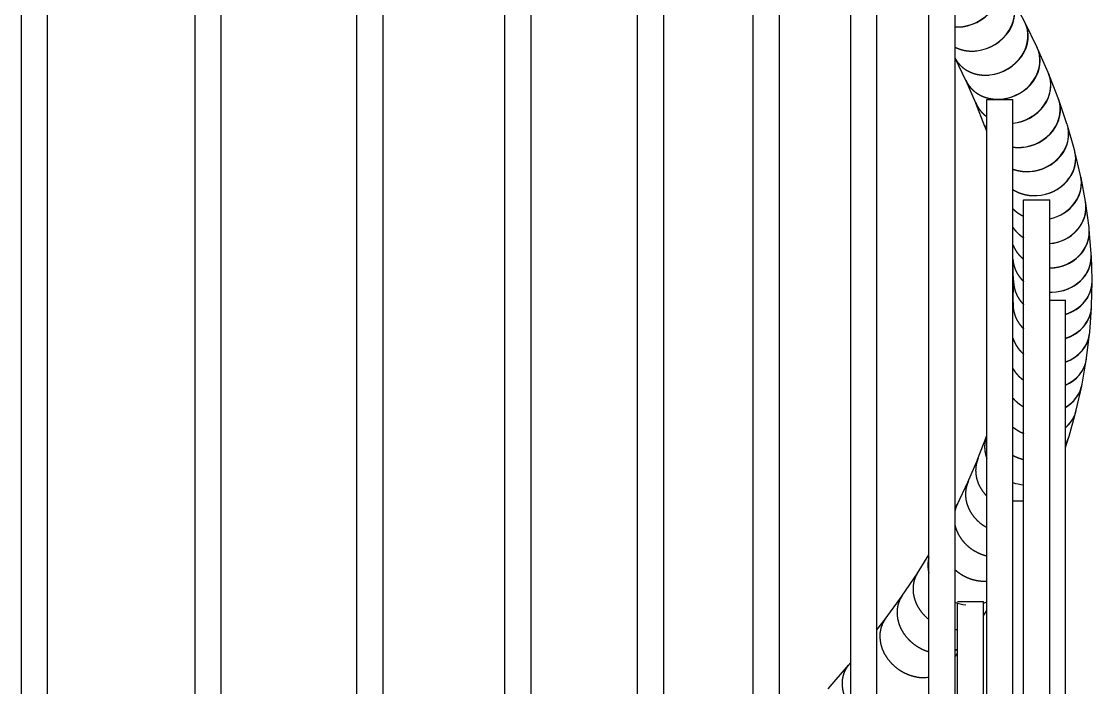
# Model space of a CAD drawing. Header units: millimetres. Extents: x -934 to 934, y -2220 to 2220.
# Drawn here: x 414 to 934, y 1361 to 1684 of the extents above; entities that cross this region are included whole.
import ezdxf

# ---------------------------------------------------------------- set-up
doc = ezdxf.new("R2010")
doc.units = ezdxf.units.MM
doc.layers.add('Elevation', color=7, linetype='CONTINUOUS')

msp = doc.modelspace()

# ---------------------------------------------------------------- linework, layer by layer
at = {"layer": 'Elevation'}
for p, q in [((414.07, 1102.19), (414.07, 2035.99)), ((426.77, 1102.19), (426.77, 2033.08)), ((498.31, 1102.19), (498.31, 1987.28)), ((511.01, 917.61), (511.01, 1987.28)), ((576.79, 917.61), (576.79, 1938.57)), ((589.49, 917.61), (589.49, 1938.57)), ((648.61, 917.61), (648.61, 1889.87)), ((661.31, 917.61), (661.31, 1889.87)), ((712.95, 917.61), (712.95, 1841.16)), ((725.65, 917.61), (725.65, 1841.16)), ((769.08, 917.61), (769.08, 1792.45)), ((781.78, 733.03), (781.78, 1792.45)), ((816.35, 733.03), (816.35, 1743.74)), ((829.05, 733.03), (829.05, 1743.74)), ((854.23, 733.03), (854.23, 1695.03)), ((866.93, 733.03), (866.93, 1694.2)), ((900.6, 1684.16), (894.29, 1695.85)), ((906.66, 1671.8), (900.94, 1683.49)), ((912.13, 1659.4), (906.99, 1671.09)), ((867.02, 1666.16), (866.93, 1666.32)), ((872.4, 1655.14), (866.93, 1666.31)), ((916.99, 1646.95), (912.44, 1658.64)), ((877.21, 1644.16), (872.27, 1655.41)), ((881.44, 1633.23), (877.08, 1644.45)), ((882.29, 733.03), (882.29, 1646.33)), ((894.99, 733.03), (894.99, 1646.33)), ((921.23, 1634.46), (917.28, 1646.15)), ((882.29, 1630.69), (881.32, 1633.54)), ((924.86, 1621.93), (921.5, 1633.62)), ((927.85, 1609.36), (925.09, 1621.05)), ((930.21, 1596.76), (928.04, 1608.45)), ((900.2, 733.03), (900.2, 1597.62)), ((912.9, 548.45), (912.9, 1597.62)), ((931.92, 1584.13), (930.36, 1595.82)), ((932.99, 1571.47), (932.03, 1583.16)), ((933.41, 1558.81), (933.05, 1570.5)), ((895.01, 1568.44), (894.99, 1568.73)), ((895.32, 1557.73), (894.99, 1568.56)), ((895.08, 1547.02), (895.31, 1558.12)), ((933.17, 1546.14), (933.41, 1557.83)), ((920.46, 548.45), (920.46, 1548.91)), ((894.99, 1545.96), (895.09, 1547.41)), ((932.29, 1533.47), (933.13, 1545.16)), ((930.75, 1520.82), (932.19, 1532.51)), ((928.57, 1508.18), (930.61, 1519.87)), ((925.74, 1495.57), (928.38, 1507.26)), ((922.28, 1482.99), (925.52, 1494.68)), ((877.88, 1471.53), (882.12, 1482.73)), ((882.02, 1482.42), (882.29, 1483.24)), ((920.46, 1477.37), (922.02, 1482.14)), ((873.18, 1460.61), (877.99, 1471.83)), ((867.91, 1449.64), (873.3, 1460.88)), ((866.93, 1447.82), (868.03, 1449.89)), ((848.67, 1416.45), (854.23, 1425.31)), ((841.13, 1405.31), (848.8, 1416.65)), ((833.01, 1394.12), (841.25, 1405.49)), ((868.07, 733.03), (868.07, 1401.99)), ((880.77, 733.03), (880.77, 1402.79)), ((880.9, 1396.12), (882.29, 1398.34)), ((829.05, 1389), (833.13, 1394.28)), ((866.93, 1376), (868.07, 1377.56)), ((805.31, 1360.34), (815.21, 1371.77)), ((815.1, 1371.63), (816.35, 1373.16))]:
    msp.add_line(p, q, dxfattribs=at)
for centre, major_axis, ratio, start_param, end_param in [((870.65, 1698.5), (16.06, 10.24), 0.848658, 4.2164, 0), ((870.65, 1698.5), (16.42, 9.66), 0.855674, 4.245841, 0), ((877.53, 1686.81), (16.42, 9.66), 0.855674, 4.245841, 0), ((877.53, 1686.81), (16.77, 9.04), 0.862126, 4.277272, 0), ((883.83, 1675.12), (16.77, 9.04), 0.862126, 4.277272, 0), ((883.83, 1675.12), (17.11, 8.37), 0.868012, 4.310684, 0), ((883.83, 1675.12), (17.11, 8.37), 0.868012, 0, 0.022976), ((870.65, 1698.5), (16.06, 10.24), 0.848658, 4.073774, 4.2164), ((870.65, 1698.5), (16.42, 9.66), 0.855674, 4.10414, 4.245841), ((877.53, 1686.81), (16.42, 9.66), 0.855674, 4.115584, 4.245841), ((877.53, 1686.81), (16.77, 9.04), 0.862126, 4.147787, 4.277272), ((889.55, 1663.43), (17.11, 8.37), 0.868012, 4.310684, 0), ((889.55, 1663.43), (17.44, 7.66), 0.873325, 4.346046, 0), ((889.55, 1663.43), (17.44, 7.66), 0.873325, 0, 0.023886), ((883.83, 1675.12), (16.77, 9.04), 0.862126, 4.15923, 4.277272), ((883.83, 1675.12), (17.11, 8.37), 0.868012, 4.193278, 4.310684), ((894.69, 1651.74), (17.44, 7.66), 0.873325, 4.362189, 0), ((894.69, 1651.74), (17.75, 6.91), 0.878064, 4.399372, 0), ((894.69, 1651.74), (17.75, 6.91), 0.878064, 0, 0.024769), ((889.55, 1663.43), (17.11, 8.37), 0.868012, 4.204721, 4.310684), ((889.55, 1663.43), (17.44, 7.66), 0.873325, 4.240597, 4.346046), ((899.23, 1640.05), (17.75, 6.91), 0.878064, 4.383299, 0), ((899.23, 1640.05), (18.05, 6.1), 0.882225, 4.422349, 0), ((899.23, 1640.05), (18.05, 6.1), 0.882225, 0, 0.025608), ((903.19, 1628.36), (18.05, 6.1), 0.882225, 4.422349, 0), ((903.19, 1628.36), (18.31, 5.26), 0.885805, 4.463068, 0), ((903.19, 1628.36), (18.31, 5.26), 0.885805, 0, 0.026385), ((899.23, 1640.05), (17.75, 6.91), 0.878064, 4.30114, 4.383299), ((899.23, 1640.05), (18.05, 6.1), 0.882225, 4.340499, 4.422349), ((906.55, 1616.67), (18.31, 5.26), 0.885805, 4.463068, 0), ((906.55, 1616.67), (18.54, 4.38), 0.888803, 4.505291, 0), ((906.55, 1616.67), (18.54, 4.38), 0.888803, 0, 0.02708), ((903.19, 1628.36), (18.05, 6.1), 0.882225, 4.351942, 4.422349), ((903.19, 1628.36), (18.31, 5.26), 0.885805, 4.392889, 4.463068), ((909.31, 1604.98), (18.54, 4.38), 0.888803, 4.695765, 0), ((909.31, 1604.98), (18.73, 3.47), 0.891215, 4.738871, 0), ((909.31, 1604.98), (18.73, 3.47), 0.891215, 0, 0.027676), ((906.55, 1616.67), (18.31, 5.26), 0.885805, 4.404332, 4.463068), ((906.55, 1616.67), (18.54, 4.38), 0.888803, 4.446713, 4.505291), ((911.48, 1593.29), (18.73, 3.47), 0.891215, 4.623765, 0), ((911.48, 1593.29), (18.88, 2.53), 0.89304, 4.668227, 0), ((911.48, 1593.29), (18.88, 2.53), 0.89304, 0, 0.028155), ((913.04, 1581.6), (18.88, 2.53), 0.89304, 4.5934, 0), ((913.04, 1581.6), (18.99, 1.57), 0.894278, 4.638778, 0), ((913.04, 1581.6), (18.99, 1.57), 0.894278, 0, 0.028502), ((914, 1569.91), (18.99, 1.57), 0.894278, 4.638778, 0), ((914, 1569.91), (19.04, 0.59), 0.894927, 4.684657, 0), ((914, 1569.91), (19.04, 0.59), 0.894927, 0, 0.028706), ((913.04, 1581.6), (18.88, 2.53), 0.89304, 4.58586, 4.5934), ((913.04, 1581.6), (18.99, 1.57), 0.894278, 4.631247, 4.638778), ((914.37, 1558.22), (19.04, 0.59), 0.894927, 5.010077, 0), ((914.37, 1558.22), (19.05, -0.39), 0.894988, 5.056127, 0), ((914.37, 1558.22), (19.05, -0.39), 0.894988, 0, 0.02876), ((914, 1569.91), (19.04, 0.59), 0.894927, 4.672046, 4.684657), ((914, 1569.91), (18.99, 1.57), 0.894278, 4.62616, 4.638778), ((914.13, 1546.53), (19.05, -0.39), 0.894988, 5.069427, 0), ((914.13, 1546.53), (19, -1.37), 0.894459, 5.115537, 0), ((914.13, 1546.53), (19, -1.37), 0.894459, 0, 0.028661), ((913.29, 1534.84), (19, -1.37), 0.894459, 5.162794, 0), ((913.29, 1534.84), (18.91, -2.33), 0.893341, 0, 0.028414), ((913.29, 1534.84), (18.91, -2.33), 0.893341, 5.208706, 0), ((911.84, 1523.15), (18.91, -2.33), 0.893341, 5.292088, 0), ((911.84, 1523.15), (18.77, -3.28), 0.891635, 5.337636, 0), ((911.84, 1523.15), (18.77, -3.28), 0.891635, 0, 0.028027), ((909.8, 1511.46), (18.77, -3.28), 0.891635, 5.462601, 0), ((909.8, 1511.46), (18.58, -4.2), 0.889343, 5.507758, 0), ((909.8, 1511.46), (18.58, -4.2), 0.889343, 0, 0.027512), ((907.16, 1499.77), (18.58, -4.2), 0.889343, 5.688313, 0), ((907.16, 1499.77), (18.36, -5.09), 0.886465, 5.733373, 0), ((907.16, 1499.77), (18.36, -5.09), 0.886465, 0, 0.026884), ((903.92, 1488.08), (18.36, -5.09), 0.886465, 6.018052, 0), ((903.92, 1488.08), (18.1, -5.94), 0.883003, 6.064762, 0), ((903.92, 1488.08), (18.1, -5.94), 0.883003, 0, 0.026162), ((878.86, 1429.63), (16.84, -8.91), 0.863374, 5.267857, 5.327075), ((878.86, 1429.63), (16.49, -9.54), 0.857037, 5.300437, 5.360009), ((872.1, 1417.94), (16.49, -9.54), 0.857037, 5.663082, 5.759463), ((872.1, 1417.94), (16.14, -10.13), 0.850135, 5.696334, 5.793552), ((864.76, 1406.25), (16.14, -10.13), 0.850135, 6.268292, 0), ((864.76, 1406.25), (16.14, -10.13), 0.850135, 5.354063, 5.384259), ((864.76, 1406.25), (15.78, -10.67), 0.842675, 5.382986, 5.413398), ((856.85, 1394.56), (15.78, -10.67), 0.842675, 5.818588, 5.895675), ((856.85, 1394.56), (15.43, -11.18), 0.834659, 5.849495, 5.927466), ((848.38, 1382.87), (15.43, -11.18), 0.834659, 5.433021, 5.586664), ((848.38, 1382.87), (15.08, -11.64), 0.826094, 5.458449, 5.613414)]:
    msp.add_ellipse(centre, major_axis=major_axis, ratio=ratio, start_param=start_param, end_param=end_param, dxfattribs=at)
for points, degree in [([(866.93, 1681.48), (867.49, 1681.45), (868.05, 1681.45)], 2), ([(866.93, 1666.32), (867.02, 1666.16)], 1), ([(867.02, 1666.16), (867.63, 1665.13), (868.33, 1664.15), (869.11, 1663.23), (869.96, 1662.38), (870.9, 1661.59), (871.89, 1660.87), (872.96, 1660.23), (874.08, 1659.66), (875.25, 1659.18), (876.46, 1658.78), (877.72, 1658.47), (879.01, 1658.25), (880.32, 1658.11), (881.65, 1658.07)], 1), ([(872.15, 1655.68), (872.27, 1655.41), (872.4, 1655.14)], 2), ([(872.4, 1655.14), (873, 1654.03), (873.7, 1652.98), (874.49, 1651.99), (875.36, 1651.06), (876.32, 1650.21), (877.36, 1649.43), (878.46, 1648.73), (879.63, 1648.12), (880.85, 1647.59), (882.13, 1647.16), (883.45, 1646.82), (884.8, 1646.57), (886.18, 1646.43), (887.58, 1646.38)], 1), ([(876.97, 1644.74), (877.08, 1644.45), (877.21, 1644.16)], 2), ([(882.29, 1646.33), (882.45, 1646.33), (882.92, 1646.33), (883.67, 1646.33), (884.68, 1646.33), (885.88, 1646.33), (887.22, 1646.33), (888.64, 1646.33), (890.05, 1646.33), (891.39, 1646.33), (892.6, 1646.33), (893.6, 1646.33), (894.36, 1646.33), (894.83, 1646.33), (894.99, 1646.33)], 1), ([(881.22, 1633.85), (881.32, 1633.54), (881.44, 1633.23)], 2), ([(881.44, 1633.23), (881.8, 1632.3), (882.29, 1631.43)], 2), ([(894.99, 1623.18), (896.32, 1623), (897.69, 1623)], 2), ([(900.2, 1597.62), (900.36, 1597.62), (900.83, 1597.62), (901.58, 1597.62), (902.59, 1597.62), (903.79, 1597.62), (905.13, 1597.62), (906.55, 1597.62), (907.96, 1597.62), (909.3, 1597.62), (910.51, 1597.62), (911.51, 1597.62), (912.27, 1597.62), (912.74, 1597.62), (912.9, 1597.62)], 1), ([(894.99, 1575.82), (895.22, 1575.24), (895.47, 1574.67), (895.75, 1574.11), (896.05, 1573.56), (896.37, 1573.02), (896.71, 1572.49), (897.08, 1571.97), (897.47, 1571.47), (897.87, 1570.98), (898.3, 1570.5), (898.75, 1570.04), (899.21, 1569.59), (899.7, 1569.16), (900.2, 1568.74)], 1), ([(894.99, 1568.77), (895.01, 1568.44)], 1), ([(895.01, 1568.44), (895.1, 1567.61), (895.24, 1566.78), (895.42, 1565.97), (895.65, 1565.16), (895.92, 1564.36), (896.23, 1563.58), (896.59, 1562.81), (896.99, 1562.06), (897.43, 1561.33), (897.91, 1560.62), (898.42, 1559.93), (898.98, 1559.26), (899.57, 1558.62), (900.2, 1558.01)], 1), ([(895.32, 1558.51), (895.31, 1558.12), (895.32, 1557.73)], 2), ([(912.9, 1552.88), (913.33, 1552.86), (913.76, 1552.86)], 2), ([(895.12, 1547.8), (895.09, 1547.41), (895.08, 1547.02)], 2), ([(882.24, 1483.04), (882.12, 1482.73), (882.02, 1482.42)], 2), ([(877.88, 1471.53), (877.47, 1470.29), (877.17, 1469.01), (876.99, 1467.71), (876.92, 1466.38), (876.97, 1465.05), (877.13, 1463.71), (877.4, 1462.39), (877.79, 1461.07), (878.29, 1459.78), (878.89, 1458.51), (879.6, 1457.29), (880.4, 1456.11), (881.3, 1454.98), (882.29, 1453.92)], 1), ([(878.12, 1472.12), (877.99, 1471.83), (877.88, 1471.53)], 2), ([(873.18, 1460.61), (872.59, 1458.97), (872.2, 1457.27), (872.01, 1455.52), (872.02, 1453.75), (872.24, 1451.96), (872.66, 1450.19), (873.28, 1448.45), (874.08, 1446.76), (875.07, 1445.14), (876.23, 1443.6), (877.55, 1442.17), (879, 1440.85), (880.59, 1439.67), (882.29, 1438.63)], 1), ([(873.43, 1461.16), (873.3, 1460.88), (873.18, 1460.61)], 2), ([(894.99, 1460.4), (896.64, 1459.86), (898.36, 1459.52), (900.08, 1459.39)], 3), ([(900.08, 1459.39), (900.09, 1459.39)], 1), ([(900.09, 1459.39), (900.2, 1459.38)], 1), ([(867.91, 1449.64), (867.29, 1448.34), (866.93, 1446.94)], 2), ([(868.16, 1450.14), (868.03, 1449.89), (867.91, 1449.64)], 2), ([(866.93, 1439.52), (867.35, 1438.08), (867.89, 1436.65), (868.56, 1435.27), (869.36, 1433.92), (870.26, 1432.63), (871.28, 1431.41), (872.4, 1430.26), (873.61, 1429.19), (874.9, 1428.2), (876.27, 1427.32), (877.71, 1426.54), (879.19, 1425.86), (880.72, 1425.3), (882.29, 1424.86)], 1), ([(848.67, 1416.45), (847.88, 1414.99), (847.26, 1413.44), (846.83, 1411.81), (846.59, 1410.12), (846.54, 1408.39), (846.68, 1406.63), (847.02, 1404.88), (847.55, 1403.13), (848.26, 1401.42), (849.15, 1399.76), (850.2, 1398.17), (851.41, 1396.67), (852.75, 1395.27), (854.23, 1393.98)], 1), ([(848.93, 1416.84), (848.8, 1416.65), (848.67, 1416.45)], 2), ([(878.85, 1412.72), (878.87, 1412.72)], 1), ([(878.87, 1412.72), (880.04, 1412.58), (881.2, 1412.58)], 2), ([(841.13, 1405.31), (840.04, 1403.37), (839.27, 1401.27), (838.85, 1399.04), (838.77, 1396.72), (839.04, 1394.36), (839.65, 1392), (840.59, 1389.69), (841.84, 1387.48), (843.39, 1385.4), (845.19, 1383.5), (847.21, 1381.81), (849.43, 1380.37), (851.78, 1379.2), (854.23, 1378.32)], 1), ([(841.37, 1405.66), (841.25, 1405.49), (841.13, 1405.31)], 2), ([(866.93, 1402.41), (868.6, 1401.74), (870.35, 1401.28), (872.09, 1401.06)], 3), ([(868.07, 1402.79), (868.22, 1402.79), (868.69, 1402.79), (869.45, 1402.79), (870.46, 1402.79), (871.66, 1402.79), (873, 1402.79), (874.42, 1402.79), (875.83, 1402.79), (877.17, 1402.79), (878.37, 1402.79), (879.38, 1402.79), (880.14, 1402.79), (880.61, 1402.79), (880.77, 1402.79)], 1), ([(833.01, 1394.12), (831.79, 1392.07), (830.95, 1389.8), (830.5, 1387.38), (830.46, 1384.86), (830.83, 1382.29), (831.59, 1379.73), (832.74, 1377.25), (834.24, 1374.89), (836.07, 1372.72), (838.18, 1370.77), (840.51, 1369.1), (843.03, 1367.75), (845.67, 1366.73), (848.37, 1366.09)], 1), ([(833.25, 1394.44), (833.13, 1394.28), (833.01, 1394.12)], 2), ([(866.93, 1389.21), (867.23, 1389.2), (867.52, 1389.2)], 2), ([(815.32, 1371.9), (815.21, 1371.77), (815.1, 1371.63)], 2), ([(815.1, 1371.63), (814.25, 1370.48), (813.54, 1369.22), (812.97, 1367.89), (812.54, 1366.48), (812.26, 1365.01), (812.13, 1363.5), (812.15, 1361.95), (812.32, 1360.38), (812.64, 1358.8), (813.11, 1357.23), (813.72, 1355.68), (814.47, 1354.16), (815.35, 1352.68), (816.35, 1351.27)], 1), ([(848.37, 1366.09), (848.4, 1366.08)], 1), ([(848.4, 1366.08), (849.99, 1365.82), (851.55, 1365.82)], 2)]:
    msp.add_open_spline(points, degree=degree, dxfattribs=at)
for points, degree, knots in [([(866.93, 1671.7), (867.46, 1671.44), (868, 1671.19), (868.54, 1670.97), (869.1, 1670.76), (869.67, 1670.57), (870.25, 1670.4), (870.84, 1670.25), (871.44, 1670.12), (872.04, 1670.01), (872.65, 1669.92), (873.27, 1669.85), (873.89, 1669.8), (874.51, 1669.77), (875.14, 1669.76)], 1, [4.2301267, 4.2301267, 4.264574, 4.2990213, 4.3334686, 4.3679159, 4.4023632, 4.4368105, 4.4712578, 4.5057051, 4.5401524, 4.5745997, 4.6090471, 4.6434944, 4.6779417, 4.712389, 4.712389]), ([(877.21, 1644.16), (877.45, 1643.64), (877.71, 1643.13), (877.99, 1642.63), (878.29, 1642.14), (878.61, 1641.67), (878.95, 1641.2), (879.31, 1640.75), (879.68, 1640.3), (880.07, 1639.88), (880.48, 1639.46), (880.91, 1639.07), (881.35, 1638.68), (881.81, 1638.31), (882.29, 1637.96)], 1, [3.6019418, 3.6019418, 3.6362634, 3.670585, 3.7049066, 3.7392282, 3.7735497, 3.8078713, 3.8421929, 3.8765145, 3.9108361, 3.9451577, 3.9794793, 4.0138009, 4.0481224, 4.082444, 4.082444]), ([(894.99, 1612.52), (895.45, 1612.35), (895.92, 1612.2), (896.39, 1612.06), (896.87, 1611.93), (897.36, 1611.81), (897.85, 1611.71), (898.34, 1611.61), (898.83, 1611.53), (899.33, 1611.46), (899.83, 1611.41), (900.34, 1611.36), (900.85, 1611.33), (901.35, 1611.31), (901.86, 1611.31)], 1, [4.333014, 4.333014, 4.3601123, 4.3872105, 4.4143088, 4.441407, 4.4685052, 4.4956035, 4.5227017, 4.5498, 4.5768982, 4.6039965, 4.6310947, 4.658193, 4.6852912, 4.7123895, 4.7123895]), ([(894.99, 1602.58), (895.64, 1602.18), (896.31, 1601.81), (897, 1601.47), (897.71, 1601.15), (898.43, 1600.86), (899.17, 1600.61), (899.92, 1600.38), (900.68, 1600.18), (901.46, 1600.01), (902.24, 1599.87), (903.03, 1599.76), (903.83, 1599.68), (904.63, 1599.63), (905.44, 1599.62)], 1, [4.1137596, 4.1137596, 4.1565188, 4.199278, 4.2420373, 4.2847965, 4.3275558, 4.370315, 4.4130743, 4.4558335, 4.4985928, 4.541352, 4.5841112, 4.6268705, 4.6696297, 4.712389, 4.712389]), ([(894.99, 1593.21), (895.31, 1592.9), (895.64, 1592.6), (895.97, 1592.3), (896.32, 1592.02), (896.67, 1591.74), (897.04, 1591.48), (897.41, 1591.22), (897.78, 1590.97), (898.17, 1590.72), (898.56, 1590.49), (898.96, 1590.27), (899.37, 1590.05), (899.78, 1589.85), (900.2, 1589.66)], 1, [3.9035362, 3.9035362, 3.9288728, 3.9542093, 3.9795459, 4.0048825, 4.0302191, 4.0555556, 4.0808922, 4.1062288, 4.1315653, 4.1569019, 4.1822385, 4.207575, 4.2329116, 4.2582482, 4.2582482]), ([(894.99, 1584.29), (895.27, 1583.87), (895.58, 1583.45), (895.89, 1583.04), (896.22, 1582.64), (896.56, 1582.25), (896.92, 1581.87), (897.29, 1581.5), (897.67, 1581.14), (898.06, 1580.79), (898.47, 1580.45), (898.88, 1580.12), (899.31, 1579.81), (899.75, 1579.51), (900.2, 1579.21)], 1, [3.6974439, 3.6974439, 3.7270932, 3.7567426, 3.7863919, 3.8160413, 3.8456906, 3.87534, 3.9049894, 3.9346387, 3.9642881, 3.9939374, 4.0235868, 4.0532361, 4.0828855, 4.1125348, 4.1125348]), ([(895.32, 1557.73), (895.37, 1556.87), (895.47, 1556.02), (895.62, 1555.17), (895.81, 1554.33), (896.05, 1553.5), (896.34, 1552.68), (896.67, 1551.88), (897.05, 1551.09), (897.47, 1550.32), (897.94, 1549.57), (898.44, 1548.84), (898.99, 1548.14), (899.57, 1547.46), (900.2, 1546.81)], 1, [3.1704928, 3.1704928, 3.2208052, 3.2711176, 3.3214299, 3.3717423, 3.4220547, 3.472367, 3.5226794, 3.5729918, 3.6233042, 3.6736165, 3.7239289, 3.7742413, 3.8245536, 3.874866, 3.874866]), ([(912.9, 1548.91), (913.29, 1548.91), (913.69, 1548.91), (914.49, 1548.91), (915.28, 1548.91), (915.67, 1548.91), (916.06, 1548.91), (916.43, 1548.91), (916.8, 1548.91), (917.15, 1548.91), (917.5, 1548.91), (917.82, 1548.91), (918.15, 1548.91), (918.44, 1548.91), (918.73, 1548.91), (918.99, 1548.91), (919.24, 1548.91), (919.45, 1548.91), (919.67, 1548.91), (919.84, 1548.91), (920.01, 1548.91), (920.13, 1548.91), (920.26, 1548.91), (920.33, 1548.91), (920.41, 1548.91), (920.43, 1548.91), (920.46, 1548.91)], 2, [4.520742, 4.520742, 4.520742, 4.646631, 4.646631, 4.898408, 4.898408, 5.024297, 5.024297, 5.150186, 5.150186, 5.276075, 5.276075, 5.401964, 5.401964, 5.527852, 5.527852, 5.653741, 5.653741, 5.77963, 5.77963, 5.905519, 5.905519, 6.031408, 6.031408, 6.157297, 6.157297, 6.283185, 6.283185, 6.283185]), ([(895.08, 1547.02), (895.09, 1546.08), (895.16, 1545.14), (895.28, 1544.21), (895.47, 1543.29), (895.7, 1542.38), (896, 1541.47), (896.34, 1540.59), (896.74, 1539.72), (897.2, 1538.87), (897.7, 1538.05), (898.26, 1537.25), (898.86, 1536.48), (899.51, 1535.74), (900.2, 1535.03)], 1, [3.1129814, 3.1129814, 3.167898, 3.2228146, 3.2777312, 3.3326478, 3.3875644, 3.4424811, 3.4973977, 3.5523143, 3.6072309, 3.6621475, 3.7170641, 3.7719807, 3.8268973, 3.881814, 3.881814]), ([(894.99, 1530.51), (895.2, 1529.88), (895.44, 1529.26), (895.7, 1528.65), (896, 1528.05), (896.31, 1527.46), (896.65, 1526.88), (897.02, 1526.31), (897.4, 1525.75), (897.82, 1525.21), (898.25, 1524.68), (898.71, 1524.17), (899.18, 1523.67), (899.68, 1523.18), (900.2, 1522.72)], 1, [3.3985371, 3.3985371, 3.4366669, 3.4747967, 3.5129265, 3.5510563, 3.589186, 3.6273158, 3.6654456, 3.7035754, 3.7417052, 3.7798349, 3.8179647, 3.8560945, 3.8942243, 3.9323541, 3.9323541]), ([(894.99, 1515.77), (895.27, 1515.3), (895.56, 1514.84), (895.87, 1514.39), (896.19, 1513.94), (896.53, 1513.5), (896.89, 1513.08), (897.26, 1512.66), (897.64, 1512.25), (898.03, 1511.85), (898.44, 1511.46), (898.86, 1511.09), (899.3, 1510.72), (899.74, 1510.37), (900.2, 1510.03)], 1, [3.5888941, 3.5888941, 3.619668, 3.650442, 3.6812159, 3.7119898, 3.7427638, 3.7735377, 3.8043116, 3.8350855, 3.8658595, 3.8966334, 3.9274073, 3.9581813, 3.9889552, 4.0197291, 4.0197291]), ([(894.99, 1501.41), (895.3, 1501.05), (895.63, 1500.71), (895.96, 1500.36), (896.3, 1500.03), (896.66, 1499.7), (897.02, 1499.39), (897.39, 1499.08), (897.76, 1498.77), (898.15, 1498.48), (898.55, 1498.2), (898.95, 1497.92), (899.36, 1497.66), (899.77, 1497.4), (900.2, 1497.15)], 1, [3.7718739, 3.7718739, 3.797952, 3.8240301, 3.8501082, 3.8761864, 3.9022645, 3.9283426, 3.9544207, 3.9804988, 4.0065769, 4.0326551, 4.0587332, 4.0848113, 4.1108894, 4.1369675, 4.1369675]), ([(894.99, 1487.35), (895.32, 1487.08), (895.67, 1486.82), (896.02, 1486.57), (896.37, 1486.33), (896.73, 1486.09), (897.1, 1485.86), (897.47, 1485.64), (897.84, 1485.42), (898.22, 1485.21), (898.61, 1485.01), (899, 1484.82), (899.4, 1484.64), (899.79, 1484.46), (900.2, 1484.29)], 1, [3.9577101, 3.9577101, 3.9806939, 4.0036776, 4.0266613, 4.049645, 4.0726287, 4.0956124, 4.1185962, 4.1415799, 4.1645636, 4.1875473, 4.210531, 4.2335147, 4.2564985, 4.2794822, 4.2794822]), ([(882.02, 1482.42), (881.81, 1481.71), (881.63, 1481), (881.49, 1480.28), (881.38, 1479.55), (881.31, 1478.82), (881.28, 1478.08), (881.28, 1477.34), (881.32, 1476.59), (881.39, 1475.85), (881.5, 1475.1), (881.64, 1474.36), (881.82, 1473.63), (882.04, 1472.89), (882.29, 1472.17)], 1, [2.7802699, 2.7802699, 2.8239392, 2.8676084, 2.9112777, 2.9549469, 2.9986162, 3.0422854, 3.0859547, 3.1296239, 3.1732932, 3.2169624, 3.2606317, 3.3043009, 3.3479702, 3.3916394, 3.3916394]), ([(894.99, 1473.64), (895.16, 1473.55), (895.34, 1473.45), (895.69, 1473.27), (896.05, 1473.1), (896.42, 1472.93), (896.78, 1472.77), (897.15, 1472.61), (897.52, 1472.47), (897.9, 1472.32), (898.28, 1472.19), (898.66, 1472.06), (899.04, 1471.95), (899.42, 1471.83), (899.81, 1471.73), (900, 1471.68), (900.2, 1471.63)], 2, [4.1514908, 4.1514908, 4.1514908, 4.1725207, 4.1725207, 4.2145807, 4.2145807, 4.2566406, 4.2566406, 4.2987005, 4.2987005, 4.3407605, 4.3407605, 4.3828204, 4.3828204, 4.4248803, 4.4248803, 4.4459103, 4.4459103, 4.4459103]), ([(894.99, 1451.49), (895.1, 1451.49), (895.22, 1451.49), (895.33, 1451.49), (895.45, 1451.49), (895.57, 1451.49), (895.69, 1451.49), (895.81, 1451.49), (895.93, 1451.49), (896.05, 1451.49), (896.54, 1451.49), (897.05, 1451.49), (897.56, 1451.49), (898.45, 1451.49), (899.36, 1451.49), (900.2, 1451.49)], 3, [4.227256, 4.227256, 4.227256, 4.227256, 4.2877649, 4.2877649, 4.2877649, 4.3482738, 4.3482738, 4.3482738, 4.4087827, 4.4087827, 4.4087827, 4.6508184, 4.6508184, 4.6508184, 5.0743808, 5.0743808, 5.0743808, 5.0743808]), ([(854.23, 1424.1), (854.1, 1423.57), (854, 1423.04), (853.91, 1422.51), (853.84, 1421.96), (853.79, 1421.42), (853.76, 1420.87), (853.75, 1420.31), (853.76, 1419.76), (853.79, 1419.2), (853.84, 1418.64), (853.91, 1418.08), (854, 1417.52), (854.1, 1416.96), (854.23, 1416.4)], 1, [2.7718599, 2.7718599, 2.8047328, 2.8376057, 2.8704786, 2.9033515, 2.9362244, 2.9690973, 3.0019702, 3.0348431, 3.067716, 3.1005889, 3.1334618, 3.1663347, 3.1992075, 3.2320804, 3.2320804]), ([(866.93, 1418.12), (867.65, 1417.5), (868.4, 1416.92), (869.18, 1416.36), (869.98, 1415.84), (870.8, 1415.36), (871.64, 1414.91), (872.5, 1414.5), (873.38, 1414.12), (874.27, 1413.79), (875.17, 1413.49), (876.09, 1413.23), (877, 1413.02), (877.93, 1412.85), (878.85, 1412.72)], 1, [3.8825125, 3.8825125, 3.9326642, 3.9828159, 4.0329676, 4.0831193, 4.133271, 4.1834227, 4.2335745, 4.2837262, 4.3338779, 4.3840296, 4.4341813, 4.484333, 4.5344847, 4.5846364, 4.5846364])]:
    msp.add_open_spline(points, degree=degree, knots=knots, dxfattribs=at)

doc.saveas('drawing.dxf')
